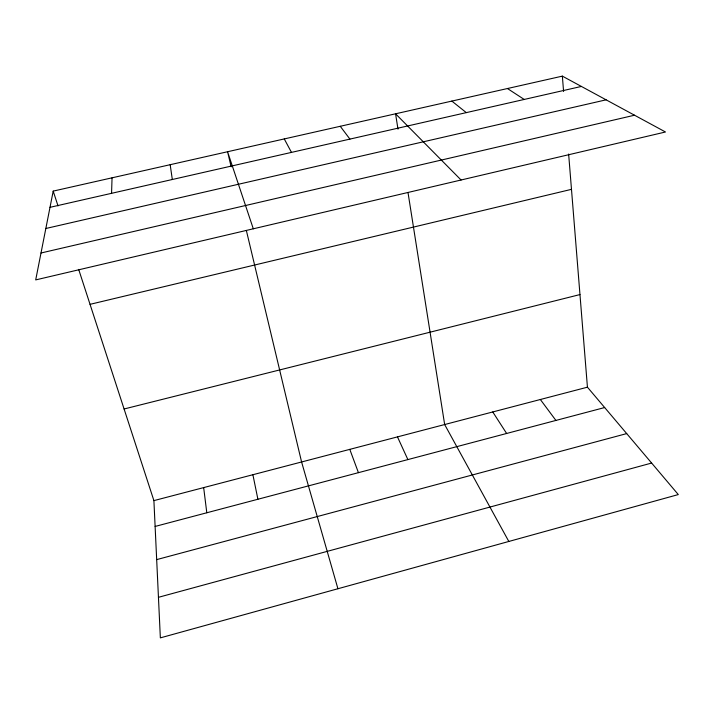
<?xml version="1.0" encoding="UTF-8"?>
<svg xmlns="http://www.w3.org/2000/svg" width="714" height="714" viewBox="0 0 714 714"><rect width="100%" height="100%" fill="white"/><g stroke="black" fill="none" stroke-linecap="round" stroke-linejoin="round"><path stroke-width="1.07" d="M111.562 193.324L112.053 177.822M53.202 191.111L35.7 279.906L665.493 131.992L562.355 76.13L53.202 191.111L58.021 205.918M158.446 597.315L651.632 463.047M156.678 559.615L626.705 433.594M155.117 526.441L604.66 407.542M153.903 500.621L587.435 387.184L678.3 494.57L160.355 637.87L153.903 500.621L78.674 269.392M124.093 408.988L579.964 294.57M90.044 304.334L571.486 189.344M41.001 252.997L634.523 115.222M45.839 228.498L606.115 99.826M50.007 207.328L581.401 86.439M507.449 88.527L524.219 99.451M451.855 101.085L466.296 112.625M461.065 179.999L395.565 113.794L397.993 129.154M340.257 126.289L349.922 139.105M540.346 399.501L555.911 420.43M492.758 411.951L506.628 433.469M508.823 541.462L444.661 424.544L407.997 192.485M284.261 138.935L291.482 152.394M397.475 436.888L407.881 459.584M349.789 449.365L358.437 472.659M253.309 228.801L227.57 151.734L231.166 166.817M337.927 588.747L301.594 461.976L246.348 230.443M252.89 474.721L257.906 499.256M170.173 164.693L172.324 179.509M203.668 487.6L206.801 512.768M562.355 76.13L563.587 91.472M568.639 154.054L587.435 387.184"/></g></svg>
